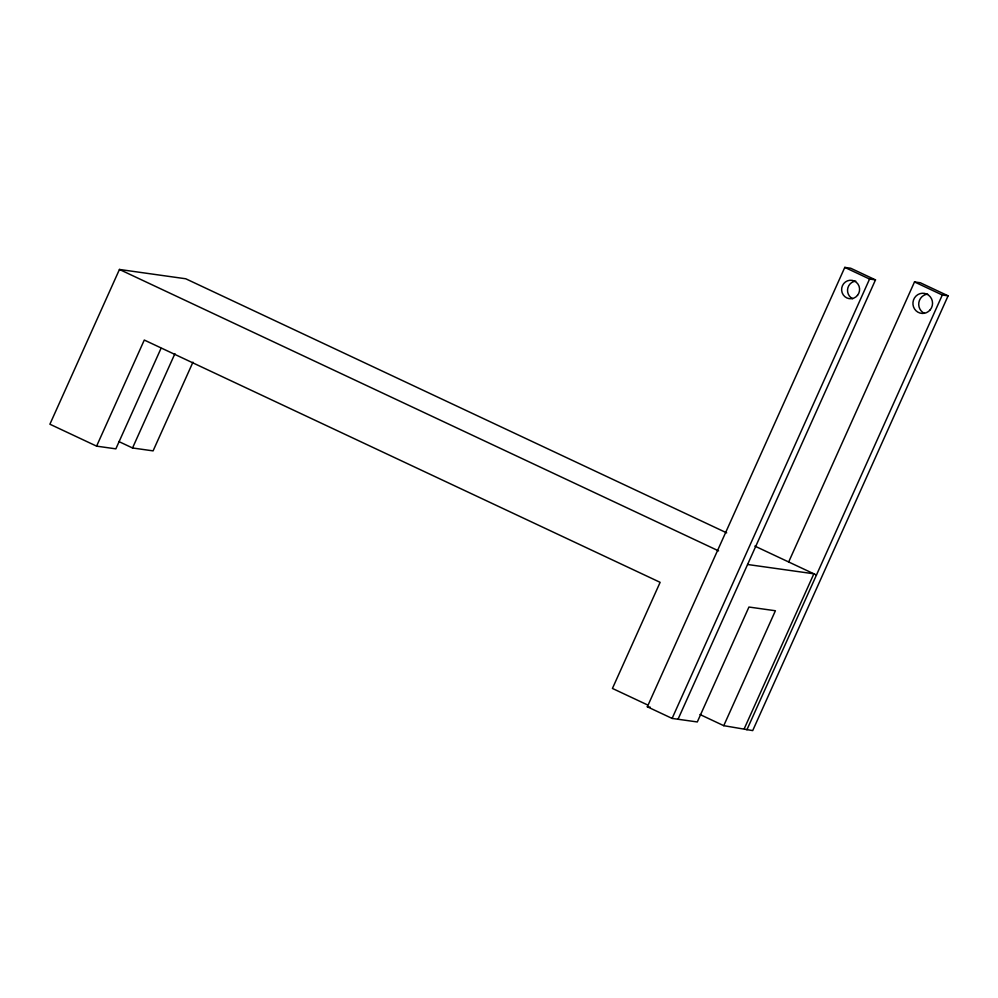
<?xml version="1.0" encoding="UTF-8"?>
<svg xmlns="http://www.w3.org/2000/svg" width="998" height="998" viewBox="0 0 998 998"><rect width="100%" height="100%" fill="white"/><g stroke="black" fill="none" stroke-linecap="round" stroke-linejoin="round"><path stroke-width="1.5" d="M726.681 532.857L185.728 278.766L119.448 269.46L49.9 424.212L96.594 446.143L115.855 448.851L161.002 348.402M96.594 446.143L144.286 340.044L660.127 582.333L612.435 688.445L647.615 704.962M118.862 441.553L132.534 447.977L174.924 353.654M192.951 362.174L153.093 450.871L132.534 447.977M699.972 714.506L723.75 725.671L775.396 610.751L748.949 607.034L697.303 721.953L672.103 718.423L647.328 706.784L844.795 267.402L850.708 268.237L875.495 279.877L678.029 719.246M672.103 718.423L869.57 279.041L875.495 279.877M788.67 561.974L914.505 281.947L920.306 282.758L948.1 295.82L752.704 730.598L723.75 725.671M744.308 728.565L813.869 573.8L747.577 564.494M746.903 729.788L942.299 295.009L948.1 295.82M647.328 706.784L650.284 707.195M914.505 281.947L942.299 295.009M844.795 267.402L869.57 279.041M754.85 546.093L816.464 575.023M119.448 269.46L718.572 550.871M924.398 313.347A10.105 9.805 -82 0 1 927.666 294.098M852.741 298.751A9.256 8.982 -82 0 1 855.735 281.112M857.507 295.371A9.256 8.982 -82 0 0 852.155 280.363A9.256 8.982 -82 0 0 842.162 292.738A9.256 8.982 -82 0 0 857.507 295.371M930.261 309.754A10.105 9.805 -82 0 0 924.422 293.375A10.105 9.805 -82 0 0 913.519 306.885A10.105 9.805 -82 0 0 930.261 309.754"/></g></svg>
